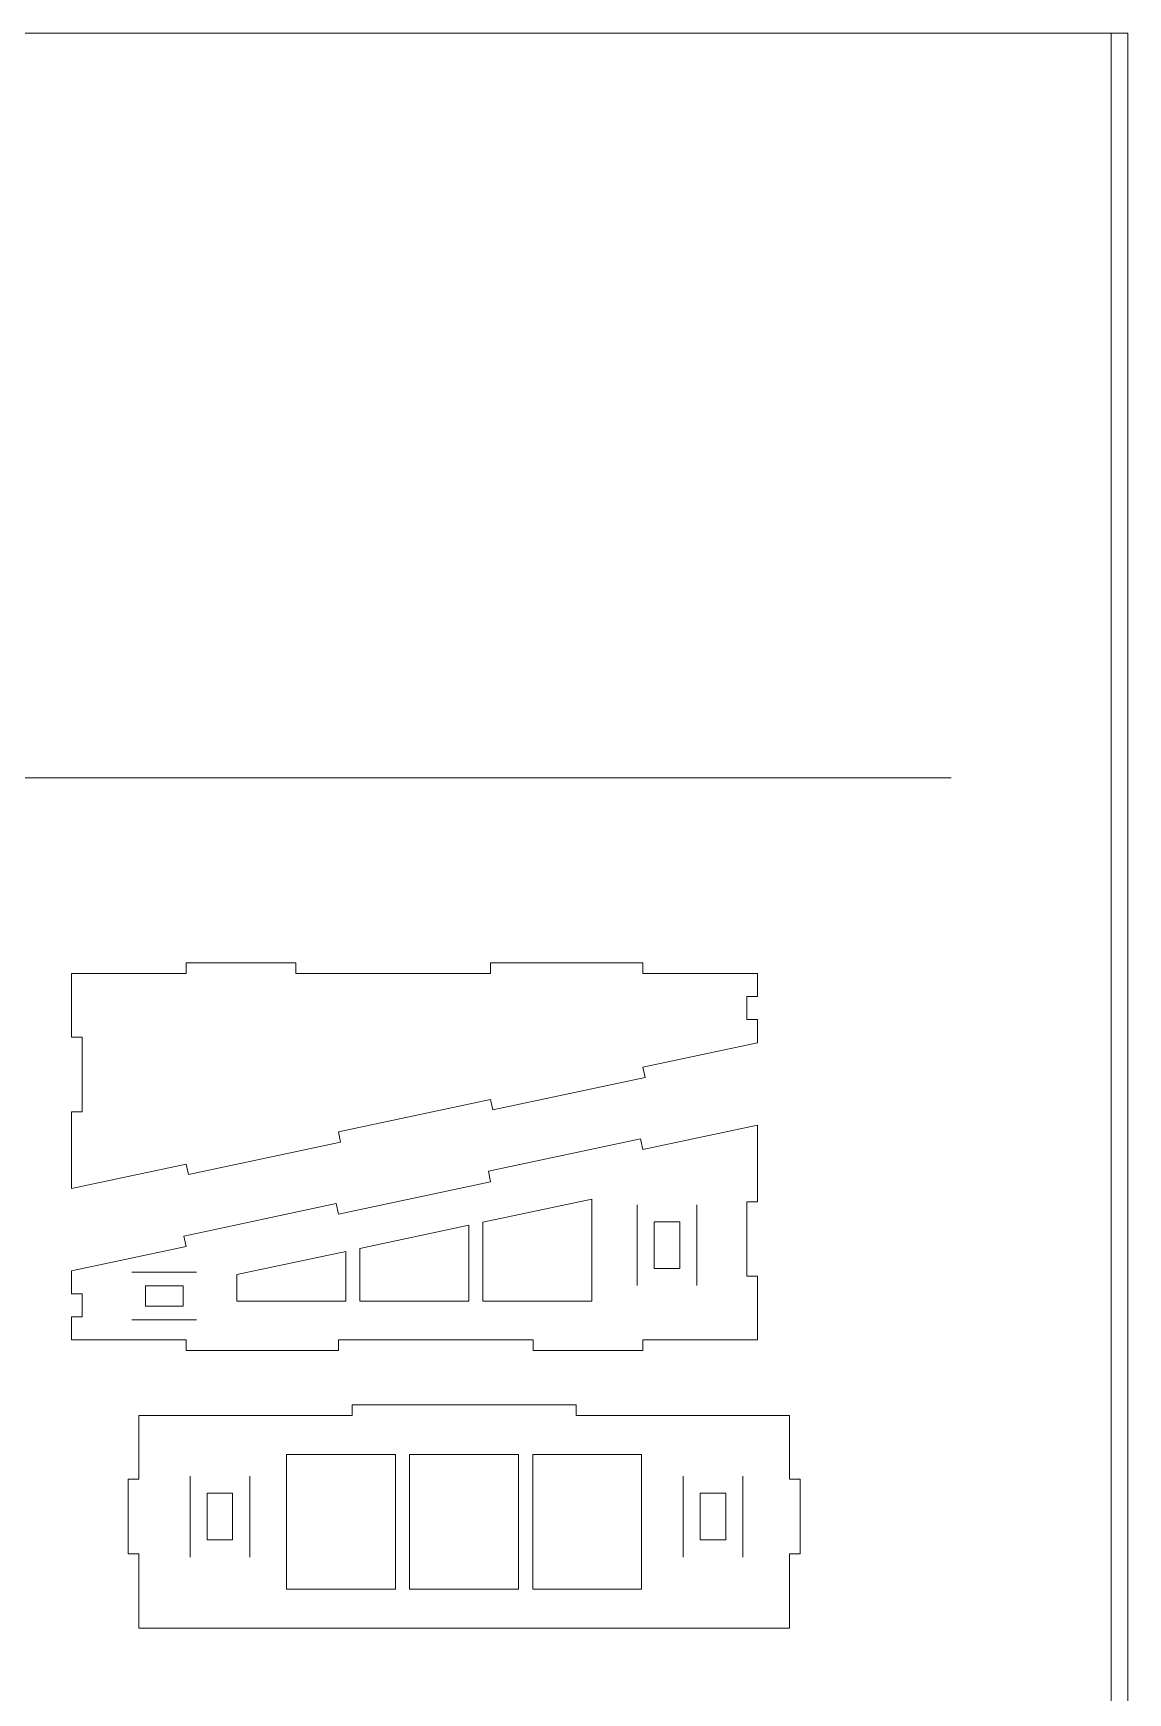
# Model space of a CAD drawing. Header units: centimetres. Extents: x -82 to 82, y -72 to 72.
# Drawn here: x 51.55 to 82.5, y 25.54 to 72.5 of the extents above; entities that cross this region are included whole.
import ezdxf

# ---------------------------------------------------------------- set-up
doc = ezdxf.new("R2010")
doc.units = ezdxf.units.CM
doc.header["$MEASUREMENT"] = 0
doc.layers.add('Camada 1', color=7, linetype='Continuous')

msp = doc.modelspace()

# ---------------------------------------------------------------- linework, layer by layer
at = {"layer": 'Camada 1', "color": 2, "lineweight": 9}
msp.add_open_spline([(-82.5, 72.5), (-82.5, 72.5), (82.5, 72.5), (82.5, 72.5), (82.5, 72.5), (82.5, -72.5), (82.5, -72.5), (82.5, -72.5), (-82.5, -72.5), (-82.5, -72.5), (-82.5, -72.5), (-82.5, 72.5), (-82.5, 72.5)], degree=3, knots=[0, 0, 0, 0, 0.25, 0.25, 0.25, 0.5, 0.5, 0.5, 0.75, 0.75, 0.75, 1, 1, 1, 1], dxfattribs=at)
at = {"layer": 'Camada 1', "color": 155, "lineweight": 9}
msp.add_open_spline([(82.0314, 72.5), (82.0314, 72.5), (82.0314, 1.31523), (82.0314, 1.31523)], degree=3, dxfattribs=at)
at = {"layer": 'Camada 1', "lineweight": 9}
msp.add_open_spline([(-77.495, 51.4355), (-77.495, 51.4355), (77.505, 51.4355), (77.505, 51.4355)], degree=3, dxfattribs=at)
at = {"layer": 'Camada 1', "color": 250, "lineweight": 9}
for points, knots in [([(55.87665, 46.19608), (55.87665, 46.19608), (58.98065, 46.19608), (58.98065, 46.19608), (58.98065, 46.19608), (58.98065, 45.89608), (58.98065, 45.89608), (58.98065, 45.89608), (60.18065, 45.89608), (60.18065, 45.89608), (60.18065, 45.89608), (64.48465, 45.89608), (64.48465, 45.89608), (64.48465, 45.89608), (64.48465, 46.19608), (64.48465, 46.19608), (64.48465, 46.19608), (68.78865, 46.19608), (68.78865, 46.19608), (68.78865, 46.19608), (68.78865, 45.89608), (68.78865, 45.89608), (68.78865, 45.89608), (72.02765, 45.89608), (72.02765, 45.89608), (72.02765, 45.89608), (72.02765, 45.24308), (72.02765, 45.24308), (72.02765, 45.24308), (71.72765, 45.24308), (71.72765, 45.24308), (71.72765, 45.24308), (71.72765, 44.59108), (71.72765, 44.59108), (71.72765, 44.59108), (72.02765, 44.59108), (72.02765, 44.59108), (72.02765, 44.59108), (72.02765, 43.93808), (72.02765, 43.93808), (72.02765, 43.93808), (68.78865, 43.24908), (68.78865, 43.24908), (68.78865, 43.24908), (68.85065, 42.95608), (68.85065, 42.95608), (68.85065, 42.95608), (64.54665, 42.04108), (64.54665, 42.04108), (64.54665, 42.04108), (64.48465, 42.33408), (64.48465, 42.33408), (64.48465, 42.33408), (60.18065, 41.41908), (60.18065, 41.41908), (60.18065, 41.41908), (60.24265, 41.12608), (60.24265, 41.12608), (60.24265, 41.12608), (55.93965, 40.21108), (55.93965, 40.21108), (55.93965, 40.21108), (55.87665, 40.50508), (55.87665, 40.50508), (55.87665, 40.50508), (52.63765, 39.81608), (52.63765, 39.81608), (52.63765, 39.81608), (52.63765, 41.98508), (52.63765, 41.98508), (52.63765, 41.98508), (52.93765, 41.98508), (52.93765, 41.98508), (52.93765, 41.98508), (52.93765, 44.09108), (52.93765, 44.09108), (52.93765, 44.09108), (52.63765, 44.09108), (52.63765, 44.09108), (52.63765, 44.09108), (52.63765, 45.89608), (52.63765, 45.89608), (52.63765, 45.89608), (55.87665, 45.89608), (55.87665, 45.89608), (55.87665, 45.89608), (55.87665, 46.19608), (55.87665, 46.19608)], [0, 0, 0, 0, 0.03448276, 0.03448276, 0.03448276, 0.06896552, 0.06896552, 0.06896552, 0.10344828, 0.10344828, 0.10344828, 0.13793103, 0.13793103, 0.13793103, 0.17241379, 0.17241379, 0.17241379, 0.20689655, 0.20689655, 0.20689655, 0.24137931, 0.24137931, 0.24137931, 0.27586207, 0.27586207, 0.27586207, 0.31034483, 0.31034483, 0.31034483, 0.34482759, 0.34482759, 0.34482759, 0.37931034, 0.37931034, 0.37931034, 0.4137931, 0.4137931, 0.4137931, 0.44827586, 0.44827586, 0.44827586, 0.48275862, 0.48275862, 0.48275862, 0.51724138, 0.51724138, 0.51724138, 0.55172414, 0.55172414, 0.55172414, 0.5862069, 0.5862069, 0.5862069, 0.62068966, 0.62068966, 0.62068966, 0.65517241, 0.65517241, 0.65517241, 0.68965517, 0.68965517, 0.68965517, 0.72413793, 0.72413793, 0.72413793, 0.75862069, 0.75862069, 0.75862069, 0.79310345, 0.79310345, 0.79310345, 0.82758621, 0.82758621, 0.82758621, 0.86206897, 0.86206897, 0.86206897, 0.89655172, 0.89655172, 0.89655172, 0.93103448, 0.93103448, 0.93103448, 0.96551724, 0.96551724, 0.96551724, 1, 1, 1, 1]), ([(68.78865, 35.22808), (68.78865, 35.22808), (65.68465, 35.22808), (65.68465, 35.22808), (65.68465, 35.22808), (65.68465, 35.52808), (65.68465, 35.52808), (65.68465, 35.52808), (64.48465, 35.52808), (64.48465, 35.52808), (64.48465, 35.52808), (60.18065, 35.52808), (60.18065, 35.52808), (60.18065, 35.52808), (60.18065, 35.22808), (60.18065, 35.22808), (60.18065, 35.22808), (55.87665, 35.22808), (55.87665, 35.22808), (55.87665, 35.22808), (55.87665, 35.52808), (55.87665, 35.52808), (55.87665, 35.52808), (52.63765, 35.52808), (52.63765, 35.52808), (52.63765, 35.52808), (52.63765, 36.18108), (52.63765, 36.18108), (52.63765, 36.18108), (52.93765, 36.18108), (52.93765, 36.18108), (52.93765, 36.18108), (52.93765, 36.83308), (52.93765, 36.83308), (52.93765, 36.83308), (52.63765, 36.83308), (52.63765, 36.83308), (52.63765, 36.83308), (52.63765, 37.48608), (52.63765, 37.48608), (52.63765, 37.48608), (55.87665, 38.17508), (55.87665, 38.17508), (55.87665, 38.17508), (55.81465, 38.46808), (55.81465, 38.46808), (55.81465, 38.46808), (60.11865, 39.38308), (60.11865, 39.38308), (60.11865, 39.38308), (60.18065, 39.09008), (60.18065, 39.09008), (60.18065, 39.09008), (64.48465, 40.00508), (64.48465, 40.00508), (64.48465, 40.00508), (64.42265, 40.29808), (64.42265, 40.29808), (64.42265, 40.29808), (68.72565, 41.21308), (68.72565, 41.21308), (68.72565, 41.21308), (68.78865, 40.91908), (68.78865, 40.91908), (68.78865, 40.91908), (72.02765, 41.60808), (72.02765, 41.60808), (72.02765, 41.60808), (72.02765, 39.43908), (72.02765, 39.43908), (72.02765, 39.43908), (71.72765, 39.43908), (71.72765, 39.43908), (71.72765, 39.43908), (71.72765, 37.33308), (71.72765, 37.33308), (71.72765, 37.33308), (72.02765, 37.33308), (72.02765, 37.33308), (72.02765, 37.33308), (72.02765, 35.52808), (72.02765, 35.52808), (72.02765, 35.52808), (68.78865, 35.52808), (68.78865, 35.52808), (68.78865, 35.52808), (68.78865, 35.22808), (68.78865, 35.22808)], [0, 0, 0, 0, 0.03448276, 0.03448276, 0.03448276, 0.06896552, 0.06896552, 0.06896552, 0.10344828, 0.10344828, 0.10344828, 0.13793103, 0.13793103, 0.13793103, 0.17241379, 0.17241379, 0.17241379, 0.20689655, 0.20689655, 0.20689655, 0.24137931, 0.24137931, 0.24137931, 0.27586207, 0.27586207, 0.27586207, 0.31034483, 0.31034483, 0.31034483, 0.34482759, 0.34482759, 0.34482759, 0.37931034, 0.37931034, 0.37931034, 0.4137931, 0.4137931, 0.4137931, 0.44827586, 0.44827586, 0.44827586, 0.48275862, 0.48275862, 0.48275862, 0.51724138, 0.51724138, 0.51724138, 0.55172414, 0.55172414, 0.55172414, 0.5862069, 0.5862069, 0.5862069, 0.62068966, 0.62068966, 0.62068966, 0.65517241, 0.65517241, 0.65517241, 0.68965517, 0.68965517, 0.68965517, 0.72413793, 0.72413793, 0.72413793, 0.75862069, 0.75862069, 0.75862069, 0.79310345, 0.79310345, 0.79310345, 0.82758621, 0.82758621, 0.82758621, 0.86206897, 0.86206897, 0.86206897, 0.89655172, 0.89655172, 0.89655172, 0.93103448, 0.93103448, 0.93103448, 0.96551724, 0.96551724, 0.96551724, 1, 1, 1, 1]), ([(67.34765, 39.51308), (67.34765, 39.51308), (64.26765, 38.85808), (64.26765, 38.85808), (64.26765, 38.85808), (64.26765, 36.62708), (64.26765, 36.62708), (64.26765, 36.62708), (67.34761, 36.62708), (67.34761, 36.62708), (67.34761, 36.62708), (67.34765, 39.51308), (67.34765, 39.51308)], [0, 0, 0, 0, 0.25, 0.25, 0.25, 0.5, 0.5, 0.5, 0.75, 0.75, 0.75, 1, 1, 1, 1]), ([(63.86765, 38.77308), (63.86765, 38.77308), (60.78765, 38.11808), (60.78765, 38.11808), (60.78765, 38.11808), (60.78765, 36.62708), (60.78765, 36.62708), (60.78765, 36.62708), (63.86765, 36.62708), (63.86765, 36.62708), (63.86765, 36.62708), (63.86765, 38.77308), (63.86765, 38.77308)], [0, 0, 0, 0, 0.25, 0.25, 0.25, 0.5, 0.5, 0.5, 0.75, 0.75, 0.75, 1, 1, 1, 1]), ([(60.38765, 38.03308), (60.38765, 38.03308), (57.30765, 37.37908), (57.30765, 37.37908), (57.30765, 37.37908), (57.30765, 36.62708), (57.30765, 36.62708), (57.30765, 36.62708), (60.38765, 36.62708), (60.38765, 36.62708), (60.38765, 36.62708), (60.38765, 38.03308), (60.38765, 38.03308)], [0, 0, 0, 0, 0.25, 0.25, 0.25, 0.5, 0.5, 0.5, 0.75, 0.75, 0.75, 1, 1, 1, 1]), ([(73.23519, 29.4774), (73.23519, 29.4774), (72.93519, 29.4774), (72.93519, 29.4774), (72.93519, 29.4774), (72.93519, 27.3724), (72.93519, 27.3724), (72.93519, 27.3724), (54.53519, 27.3724), (54.53519, 27.3724), (54.53519, 27.3724), (54.53519, 29.4774), (54.53519, 29.4774), (54.53519, 29.4774), (54.23519, 29.4774), (54.23519, 29.4774), (54.23519, 29.4774), (54.23519, 31.5834), (54.23519, 31.5834), (54.23519, 31.5834), (54.53519, 31.5834), (54.53519, 31.5834), (54.53519, 31.5834), (54.53519, 33.3884), (54.53519, 33.3884), (54.53519, 33.3884), (60.56919, 33.3884), (60.56919, 33.3884), (60.56919, 33.3884), (60.56919, 33.6884), (60.56919, 33.6884), (60.56919, 33.6884), (66.90219, 33.6884), (66.90219, 33.6884), (66.90219, 33.6884), (66.90219, 33.3884), (66.90219, 33.3884), (66.90219, 33.3884), (72.93519, 33.3884), (72.93519, 33.3884), (72.93519, 33.3884), (72.93519, 31.5834), (72.93519, 31.5834), (72.93519, 31.5834), (73.23519, 31.5834), (73.23519, 31.5834), (73.23519, 31.5834), (73.23519, 29.4774), (73.23519, 29.4774)], [0, 0, 0, 0, 0.0625, 0.0625, 0.0625, 0.125, 0.125, 0.125, 0.1875, 0.1875, 0.1875, 0.25, 0.25, 0.25, 0.3125, 0.3125, 0.3125, 0.375, 0.375, 0.375, 0.4375, 0.4375, 0.4375, 0.5, 0.5, 0.5, 0.5625, 0.5625, 0.5625, 0.625, 0.625, 0.625, 0.6875, 0.6875, 0.6875, 0.75, 0.75, 0.75, 0.8125, 0.8125, 0.8125, 0.875, 0.875, 0.875, 0.9375, 0.9375, 0.9375, 1, 1, 1, 1]), ([(61.79519, 28.4724), (61.79519, 28.4724), (58.71519, 28.4724), (58.71519, 28.4724), (58.71519, 28.4724), (58.71519, 32.2884), (58.71519, 32.2884), (58.71519, 32.2884), (61.79519, 32.2884), (61.79519, 32.2884), (61.79519, 32.2884), (61.79519, 28.4724), (61.79519, 28.4724)], [0, 0, 0, 0, 0.25, 0.25, 0.25, 0.5, 0.5, 0.5, 0.75, 0.75, 0.75, 1, 1, 1, 1]), ([(65.27519, 28.4724), (65.27519, 28.4724), (62.19519, 28.4724), (62.19519, 28.4724), (62.19519, 28.4724), (62.19519, 32.2884), (62.19519, 32.2884), (62.19519, 32.2884), (65.27519, 32.2884), (65.27519, 32.2884), (65.27519, 32.2884), (65.27519, 28.4724), (65.27519, 28.4724)], [0, 0, 0, 0, 0.25, 0.25, 0.25, 0.5, 0.5, 0.5, 0.75, 0.75, 0.75, 1, 1, 1, 1]), ([(68.75519, 28.4724), (68.75519, 28.4724), (65.67519, 28.4724), (65.67519, 28.4724), (65.67519, 28.4724), (65.67519, 32.2884), (65.67519, 32.2884), (65.67519, 32.2884), (68.75519, 32.2884), (68.75519, 32.2884), (68.75519, 32.2884), (68.75519, 28.4724), (68.75519, 28.4724)], [0, 0, 0, 0, 0.25, 0.25, 0.25, 0.5, 0.5, 0.5, 0.75, 0.75, 0.75, 1, 1, 1, 1])]:
    msp.add_open_spline(points, degree=3, knots=knots, dxfattribs=at)
at = {"layer": 'Camada 1', "color": 5, "lineweight": 9}
for points in [[(68.63187, 37.06512), (68.63187, 37.06512), (68.63187, 39.35428), (68.63187, 39.35428)], [(70.31862, 39.35428), (70.31862, 39.35428), (70.31862, 37.06512), (70.31862, 37.06512)], [(54.34235, 37.44463), (54.34235, 37.44463), (56.17368, 37.44463), (56.17368, 37.44463)], [(56.17368, 36.09523), (56.17368, 36.09523), (54.34235, 36.09523), (54.34235, 36.09523)], [(55.98727, 29.38582), (55.98727, 29.38582), (55.98727, 31.67498), (55.98727, 31.67498)], [(57.67402, 31.67498), (57.67402, 31.67498), (57.67402, 29.38582), (57.67402, 29.38582)], [(69.92838, 29.38582), (69.92838, 29.38582), (69.92838, 31.67498), (69.92838, 31.67498)], [(71.61512, 31.67498), (71.61512, 31.67498), (71.61512, 29.38582), (71.61512, 29.38582)]]:
    msp.add_open_spline(points, degree=3, dxfattribs=at)
for points in [[(69.1138, 37.54705), (69.1138, 37.54705), (69.1138, 38.87235), (69.1138, 38.87235), (69.1138, 38.87235), (69.83669, 38.87235), (69.83669, 38.87235), (69.83669, 38.87235), (69.83669, 37.54705), (69.83669, 37.54705), (69.83669, 37.54705), (69.1138, 37.54705), (69.1138, 37.54705)], [(55.78814, 36.48077), (55.78814, 36.48077), (54.7279, 36.48077), (54.7279, 36.48077), (54.7279, 36.48077), (54.7279, 37.05909), (54.7279, 37.05909), (54.7279, 37.05909), (55.78814, 37.05909), (55.78814, 37.05909), (55.78814, 37.05909), (55.78814, 36.48077), (55.78814, 36.48077)], [(56.4692, 29.86775), (56.4692, 29.86775), (56.4692, 31.19305), (56.4692, 31.19305), (56.4692, 31.19305), (57.19209, 31.19305), (57.19209, 31.19305), (57.19209, 31.19305), (57.19209, 29.86775), (57.19209, 29.86775), (57.19209, 29.86775), (56.4692, 29.86775), (56.4692, 29.86775)], [(70.41031, 29.86775), (70.41031, 29.86775), (70.41031, 31.19305), (70.41031, 31.19305), (70.41031, 31.19305), (71.1332, 31.19305), (71.1332, 31.19305), (71.1332, 31.19305), (71.1332, 29.86775), (71.1332, 29.86775), (71.1332, 29.86775), (70.41031, 29.86775), (70.41031, 29.86775)]]:
    msp.add_open_spline(points, degree=3, knots=[0, 0, 0, 0, 0.25, 0.25, 0.25, 0.5, 0.5, 0.5, 0.75, 0.75, 0.75, 1, 1, 1, 1], dxfattribs=at)

doc.saveas('drawing.dxf')
